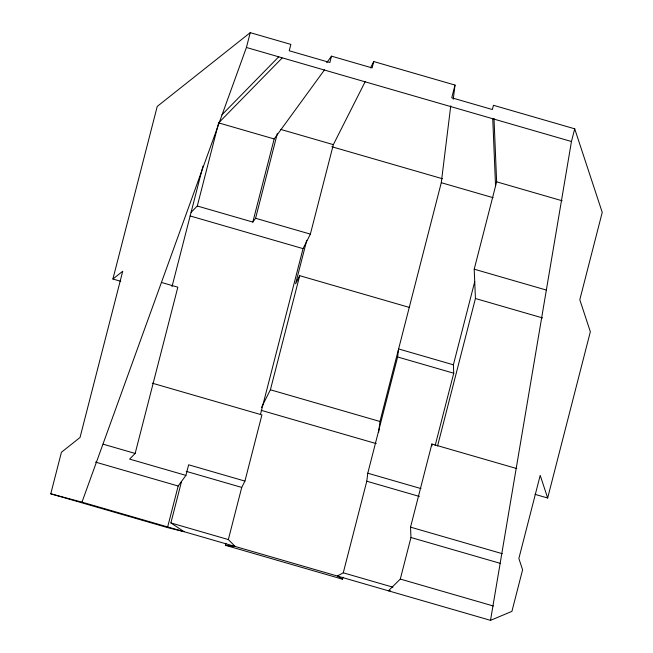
<?xml version="1.0" encoding="UTF-8"?>
<svg xmlns="http://www.w3.org/2000/svg" width="653" height="653" viewBox="0 0 653 653"><rect width="100%" height="100%" fill="white"/><g stroke="black" fill="none" stroke-linecap="round" stroke-linejoin="round"><path stroke-width="0.98" d="M342.988 577.195L342.482 579.17L337.315 576.019L343.266 572.82L366.782 481.22L367.77 473.196L397.612 356.979L398.599 348.947L453.386 364.798L453.737 373.214L435.151 445.583M378.634 432.392L379.973 421.487L441.281 182.701L450.75 105.868M453.264 99.215L455.01 85.07L373.753 61.562L370.553 67.888M120.748 281.296L112.904 279.027L122.715 271.248L80.025 437.494L61.439 452.243L50.763 493.807L81.976 502.141L490.517 620.35L571.457 141.513L574.713 128.812L493.456 105.296L492.37 109.533L451.745 97.779L455.01 85.07M112.904 279.027L157.226 106.431L250.23 32.65L290.863 44.404L289.23 50.763L329.863 62.517L331.487 56.158L372.12 67.912L373.753 61.562M172 286.675L202.952 166.14M191.084 212.347L197.296 206.005L218.633 122.878L282.096 58.044M152.271 383.18L261.918 414.908L244.932 481.09L188.635 464.797L185.917 475.384L129.621 459.1L135.155 453.443L177.836 287.198L161.397 282.439M81.976 502.141L246.426 47.473L250.23 32.65M181.55 481.375L170.882 522.939L184.113 531.697L167.494 527.583L178.171 486.02L185.917 475.384M197.296 206.005L252.817 222.069L274.162 138.95L324.508 69.863M252.817 222.069L255.584 218.273L277.394 133.334M342.482 579.17L225.44 545.304L225.946 543.329M225.44 545.304L235.186 546.471L228.338 539.566L241.732 487.416L244.932 481.09M260.416 414.647L303.041 248.63L310.371 234.125L333.348 144.648L365.28 81.454M306.755 240.312L295.572 283.851L299.703 275.688L409.268 307.392M261.42 407.57L270.407 389.784L299.703 275.688M437.543 446.064L475.425 298.511L474.209 269.191L496.639 181.828L494.003 118.389M390.282 590.59L388.388 590.802L400.297 579.072L410.966 537.509L410.533 527.142L431.878 444.016L516.784 468.585M453.386 364.798L474.723 281.68M535.003 494.345L547.663 498.01L590.345 331.757L579.807 299.743L602.237 212.38L574.713 128.812M326.729 62.688L331.487 56.158M221.881 114.879L278.774 56.754M490.517 620.35L511.919 611.371L522.596 569.808L518.866 558.486L540.211 475.36L547.663 498.01M246.426 47.473L571.457 141.513M496.639 181.828L562.151 200.781M280.521 129.359L333.348 144.648M331.83 146.737L442.456 178.742M441.281 182.701L493.137 197.704M218.633 122.878L274.162 138.95M474.209 269.191L546.561 290.12M255.584 218.273L310.371 234.125M190.064 215.939L303.041 248.63M475.425 298.511L542.627 317.954M397.612 356.979L453.737 373.214M270.407 389.784L379.973 421.487M261.151 410.313L376.242 443.616M367.77 473.196L420.989 488.591M366.782 481.22L419.373 496.435M410.533 527.142L502.271 553.687M103.239 444.211L135.155 453.443M186.219 471.352L241.732 487.416M410.966 537.509L500.076 563.294M95.485 462.095L178.171 486.02M400.297 579.072L493.317 605.992M170.882 522.939L228.338 539.566M343.266 572.82L392.935 587.186M50.763 493.807L167.494 527.583M492.746 118.601L495.554 186.064M431.878 444.016L431.96 445.917"/></g></svg>
